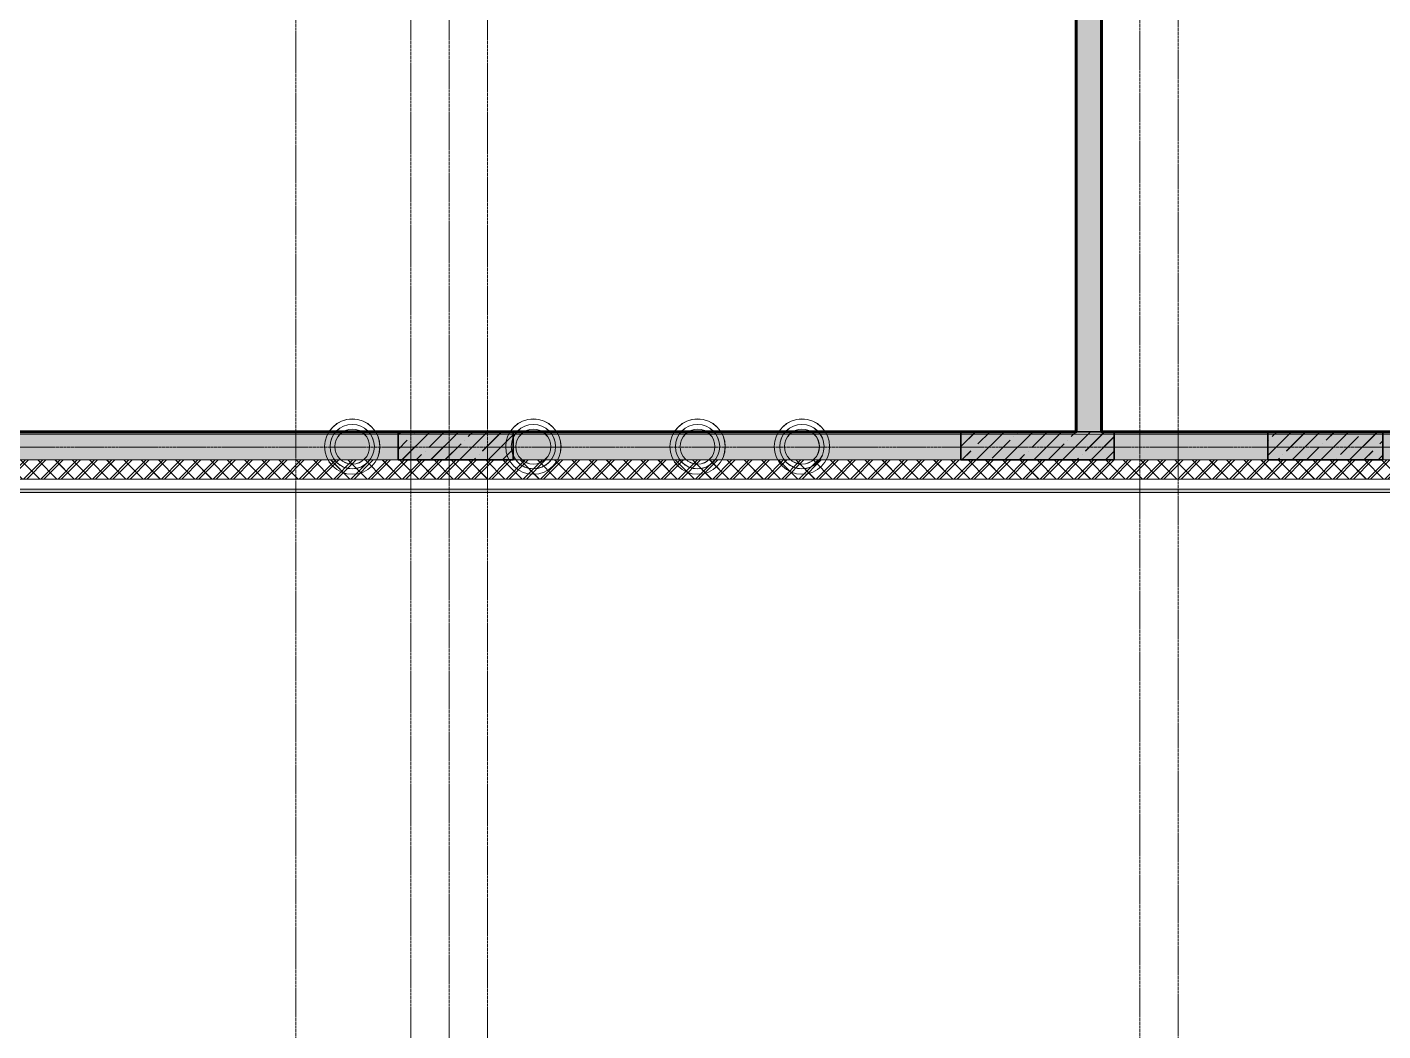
# Model space of a CAD drawing. Header units: millimetres. Extents: x 470010 to 1231400, y -134005 to 421770.
# Drawn here: x 682174 to 692774, y -84675 to -76829 of the extents above; entities that cross this region are included whole.
import ezdxf
from ezdxf.enums import TextEntityAlignment as Align

# ---------------------------------------------------------------- set-up
doc = ezdxf.new("R2010")
doc.units = ezdxf.units.MM
for name, pattern in [('CENTER2', [28.575, 19.05, -3.175, 3.175, -3.175]), ('DASHED', [19.05, 12.7, -6.35]), ('HIDDEN2', [4.7625, 3.175, -1.5875])]:
    doc.linetypes.add(name, pattern=pattern)
doc.layers.get('Defpoints').update_dxf_attribs({"color": 140})
for name, color, linetype, lineweight in [('0) шп потолок', 3, 'Continuous', 60), ('АР_Колонны', 70, 'Continuous', 30), ('АР_Стены ЖБ', 7, 'Continuous', 35), ('АР_Стены ПЕНОблок', 52, 'Continuous', 20), ('АР_Тонкая', 254, 'Continuous', 5), ('АР_Утеплитель', 31, 'Continuous', 0), ('АР_Штриховка', 8, 'Continuous', 0)]:
    doc.layers.add(name, color=color, linetype=linetype, lineweight=lineweight)
doc.layers.add('АР_Делит', color=120, linetype='Continuous', lineweight=0, plot=False)
doc.layers.add('РД_Оси_100', color=7, linetype='Continuous', lineweight=0, true_color=0x525252)
doc.styles.add('style1', font='ARIALN.TTF')

# ---------------------------------------------------------------- blocks, each defined once
blk = doc.blocks.new('СОШ_2200_АР_ОСИ_М100_28.05.24')
at = {"layer": 'АР_Делит', "color": 251, "linetype": 'DASHED', "true_color": 0x636466}
blk.add_lwpolyline([(114955, 135155), (114955, -355), (93595.036, -355), (93595.036, 13855), (94145, 13855), (94145, 68320), (66055, 68320), (66055, 13857.73), (83455, 13857.73), (83455, -355), (45245, -355), (45245, 13145), (44695, 13145), (44695, 26755), (45245, 26755), (45245, 68320), (20455, 68320), (20455, 26755), (27955, 26755), (27955, 13145), (-355, 13145), (-355, 100855)], dxfattribs=at)
at = {"layer": 'РД_Оси_100', "color": 251, "linetype": 'CENTER2', "true_color": 0x636466}
blk.add_line((-5954.958, 13500), (29555, 13500), dxfattribs=at)
for points in [[(11400, 139938.679), (11400, -6155)], [(12000.12, -6155), (12300, -5755), (12300, 139538.679), (12000, 139938.679)], [(12600, -6155), (12600, 139938.679)], [(13200, -6155), (12900, -5755), (12900, 139538.679), (13220.167, 139939.357)], [(17850, 139938.679), (18000, 139538.679), (18000, -6194.092)], [(18300, -6196.31), (18300, 139538.679), (18450, 139938.679)]]:
    blk.add_lwpolyline(points, dxfattribs=at)
blk = doc.blocks.new('A$C9108343f')
at = {"layer": 'АР_Штриховка', "linetype": 'Continuous', "lineweight": 0, "true_color": 0x000000}
h = blk.add_hatch(dxfattribs=at)
h.set_pattern_fill('AR-CONC', color=18, angle=45, style=0)
h.set_pattern_definition([(95, (-63444.08, -115658.25), (140.09465, 117.55338), [19.05, -209.55]), (40, (-63444.08, -115658.25), (-160.01845, 110.17673), [15.24, -167.64058]), (145.45144, (-63432.4, -115648.45), (-19.9238, 227.7301), [16.19, -178.09024]), (91.1842, (-63480, -115622.33), (221.41024, 161.9534), [28.575, -314.325]), (141.63556, (-63461.55, -115608.83), (-7.0866, 342.82676), [24.28502, -267.1356]), (36.18415, (-63480, -115622.33), (-7.0866, 342.82676), [22.85997, -251.45973]), (66, (-63453.06, -115613.35), (179.51998, 34.89515), [19.05, -209.55]), (11, (-63453.06, -115613.35), (-86.53993, 173.9412), [15.24, -167.64]), (116.45145, (-63438.1, -115610.44), (92.98005, 208.83634), [16.19, -178.08994]), (82.5, (-63444.08, -115658.25), (-57.60547, 61.973414), [0, -165.608, 0, -170.18, 0, -168.275]), (52.5, (-63444.08, -115658.25), (-23.589727, 118.087), [0, -97.028, 0, -161.798, 0, -64.135]), (12.5, (-63484.135, -115698.3), (99.927863, 91.826196), [0, -63.5, 0, -198.12, 0, -262.89]), (2.5, (-63502.1, -115716.26), (86.763904, 122.72239), [0, -82.55, 0, -131.572, 0, -186.69])])
h.paths.add_polyline_path([(24655, 20375), (24855, 20375), (24855, 27955), (24655, 27955)], flags=0)
h = blk.add_hatch(dxfattribs=at)
h.set_pattern_fill('AR-CONC', color=18, angle=-360, style=0)
h.set_pattern_definition([(50, (-63444.08, -115658.25), (182.18467, -15.93909), [19.05, -209.55]), (355, (-63444.08, -115658.25), (-35.24342, 191.05685), [15.24, -167.64058]), (100.45144, (-63428.9, -115659.58), (146.94125, 175.11775), [16.19, -178.09024]), (46.1842, (-63444.08, -115607.45), (271.07904, -42.04233), [28.575, -314.325]), (96.63556, (-63421.5, -115610.95), (237.40413, 247.42612), [24.28502, -267.1356]), (351.18415, (-63444.08, -115607.45), (237.40413, 247.42612), [22.85997, -251.45973]), (21, (-63418.68, -115620.15), (151.61439, -102.2652), [19.05, -209.55]), (326, (-63418.68, -115620.15), (61.80203, 184.18797), [15.24, -167.64]), (71.45145, (-63406.05, -115628.67), (213.41642, 81.92277), [16.19, -178.08994]), (37.5, (-63444.08, -115658.25), (3.088603, 84.55504), [0, -165.608, 0, -170.18, 0, -168.275]), (7.5, (-63444.08, -115658.25), (66.819663, 100.180575), [0, -97.028, 0, -161.798, 0, -64.135]), (327.5, (-63500.725, -115658.25), (135.590595, -5.728744), [0, -63.5, 0, -198.12, 0, -262.89]), (317.5, (-63526.13, -115658.25), (148.12918, 25.42649), [0, -82.55, 0, -131.572, 0, -186.69])])
h.paths.add_polyline_path([(33955, 20155), (33955, 20355), (15055, 20355), (15055, 20155)], flags=0)
h = blk.add_hatch(dxfattribs=at)
h.set_pattern_fill('ANSI37', color=18, scale=30, angle=-360, style=0)
h.set_pattern_definition([(45, (-63444.08, -115658.25), (-67.35192, 67.35192), []), (135, (-63444.08, -115658.25), (-67.35192, -67.35192), [])])
h.paths.add_polyline_path([(33955, 20005), (33955, 20155), (15055, 20155), (15055, 20005)], flags=0)
h = blk.add_hatch(dxfattribs=at)
h.set_pattern_fill('_U', color=18, angle=-360, style=0, pattern_type=0)
h.set_pattern_definition([(360, (-63444.0831, -115658.2497), (0, 1), [])])
h.paths.add_polyline_path([(33955, 19900), (33955, 19925), (15055, 19925), (15055, 19900)], flags=0)
at = {"layer": '0) шп потолок'}
for points in [[(34215, 27955), (24855, 27955), (24855, 20375), (33955, 20375)], [(24657, 26925), (24657, 20375), (15055, 20375), (15055, 27725)]]:
    blk.add_lwpolyline(points, dxfattribs=at)
at = {"layer": 'АР_Делит', "color": 18, "true_color": 0x000000}
for centre, radius in [((18997, 20258), 216), ((20413, 20258), 216), ((21697, 20258), 216), ((22513, 20258), 216), ((18997, 20258), 173), ((18997, 20258), 136), ((20413, 20258), 173), ((20413, 20258), 136), ((21697, 20258), 173), ((21697, 20258), 136), ((22513, 20258), 173), ((22513, 20258), 136)]:
    blk.add_circle(centre, radius, dxfattribs=at)
at = {"layer": 'АР_Колонны', "color": 18, "linetype": 'HIDDEN2', "lineweight": 25, "true_color": 0x000000}
for p, q in [((19355, 20375), (20255, 20375)), ((19355, 20155), (19355, 20375)), ((20255, 20375), (20255, 20155)), ((23755, 20375), (24955, 20375)), ((23755, 20155), (23755, 20375)), ((24955, 20375), (24955, 20155)), ((26155, 20375), (27055, 20375)), ((26155, 20155), (26155, 20375)), ((27055, 20375), (27055, 20155)), ((20255, 20155), (19355, 20155)), ((24955, 20155), (23755, 20155)), ((27055, 20155), (26155, 20155))]:
    blk.add_line(p, q, dxfattribs=at)
at = {"layer": 'АР_Колонны', "color": 18, "linetype": 'Continuous', "lineweight": 15, "true_color": 0x000000}
for p, q in [((19355, 20375), (19355, 20155)), ((20255, 20375), (19355, 20375)), ((20255, 20375), (19355, 20375)), ((19355, 20375), (19355, 20155)), ((20255, 20155), (20255, 20375)), ((20255, 20155), (20255, 20375)), ((23755, 20375), (23755, 20155)), ((24955, 20375), (23755, 20375)), ((24955, 20375), (23755, 20375)), ((23755, 20375), (23755, 20155)), ((24955, 20155), (24955, 20375)), ((24955, 20155), (24955, 20375)), ((26155, 20375), (26155, 20155)), ((27055, 20375), (26155, 20375)), ((27055, 20375), (26155, 20375)), ((26155, 20375), (26155, 20155)), ((27055, 20155), (27055, 20375)), ((27055, 20155), (27055, 20375)), ((19355, 20155), (20255, 20155)), ((19355, 20155), (20255, 20155)), ((23755, 20155), (24955, 20155)), ((23755, 20155), (24955, 20155)), ((26155, 20155), (27055, 20155)), ((26155, 20155), (27055, 20155))]:
    blk.add_line(p, q, dxfattribs=at)
at = {"layer": 'АР_Стены ЖБ', "color": 18, "linetype": 'Continuous', "lineweight": 30, "true_color": 0x000000}
for p, q in [((20255, 20375), (19355, 20375)), ((19355, 20375), (19355, 20155)), ((20255, 20155), (20255, 20375)), ((24955, 20375), (23755, 20375)), ((23755, 20375), (23755, 20155)), ((24955, 20155), (24955, 20375)), ((27055, 20375), (26155, 20375)), ((26155, 20375), (26155, 20155)), ((27055, 20155), (27055, 20375)), ((19355, 20155), (20255, 20155)), ((23755, 20155), (24955, 20155)), ((26155, 20155), (27055, 20155))]:
    blk.add_line(p, q, dxfattribs=at)
at = {"layer": 'АР_Стены ПЕНОблок', "color": 18, "linetype": 'Continuous', "lineweight": 20, "true_color": 0x000000}
for p, q in [((24655, 27955), (24655, 20375)), ((24855, 20375), (24855, 27955)), ((33955, 20355), (15055, 20355)), ((24655, 20375), (24855, 20375)), ((15055, 20155), (33955, 20155))]:
    blk.add_line(p, q, dxfattribs=at)
at = {"layer": 'АР_Тонкая', "color": 18, "linetype": 'Continuous', "lineweight": 5, "true_color": 0x000000}
for p, q in [((33955, 20005), (15055, 20005)), ((15055, 19925), (33955, 19925)), ((33955, 19925), (15055, 19925)), ((15055, 19900), (33955, 19900))]:
    blk.add_line(p, q, dxfattribs=at)
at = {"layer": 'АР_Утеплитель', "color": 18, "linetype": 'Continuous', "lineweight": 0, "true_color": 0x000000}
for p, q in [((33955, 20155), (15055, 20155)), ((15055, 20005), (33955, 20005))]:
    blk.add_line(p, q, dxfattribs=at)
at = {"layer": 'АР_Штриховка', "color": 18, "linetype": 'Continuous', "lineweight": 5, "true_color": 0x000000}
for p, q in [((19355, 20349), (19381, 20375)), ((19386, 20155), (19606, 20375)), ((19483, 20365), (19493, 20375)), ((19595, 20252), (19718, 20375)), ((19610, 20155), (19830, 20375)), ((19835, 20155), (20055, 20375)), ((19904, 20337), (19942, 20375)), ((20016, 20224), (20156, 20365)), ((23755, 20259), (23871, 20375)), ((23876, 20155), (24096, 20375)), ((23889, 20280), (23984, 20375)), ((24100, 20155), (24320, 20375)), ((24198, 20365), (24208, 20375)), ((24310, 20252), (24433, 20375)), ((24325, 20155), (24545, 20375)), ((24549, 20155), (24769, 20375)), ((24619, 20337), (24657, 20375)), ((24731, 20224), (24871, 20365)), ((26155, 20189), (26341, 20375)), ((26190, 20337), (26229, 20375)), ((26302, 20224), (26443, 20365)), ((26345, 20155), (26565, 20375)), ((26570, 20155), (26790, 20375)), ((26611, 20308), (26678, 20375)), ((26794, 20155), (27014, 20375)), ((26892, 20365), (26892, 20365)), ((19355, 20237), (19427, 20308)), ((19455, 20337), (19455, 20337)), ((19722, 20155), (19848, 20280)), ((19876, 20308), (19876, 20308)), ((20059, 20155), (20255, 20351)), ((23861, 20252), (23861, 20252)), ((24001, 20168), (24141, 20308)), ((24170, 20337), (24170, 20337)), ((24437, 20155), (24562, 20280)), ((24590, 20308), (24590, 20308)), ((24774, 20155), (24955, 20336)), ((26162, 20308), (26162, 20308)), ((26458, 20155), (26555, 20252)), ((26583, 20280), (26583, 20280)), ((26723, 20196), (26864, 20337)), ((27004, 20252), (27004, 20252)), ((27032, 20280), (27055, 20303)), ((19498, 20155), (19539, 20196)), ((19567, 20224), (19567, 20224)), ((19947, 20155), (19960, 20168)), ((19988, 20196), (19988, 20196)), ((20171, 20155), (20255, 20239)), ((23764, 20155), (23833, 20224)), ((24213, 20155), (24254, 20196)), ((24282, 20224), (24282, 20224)), ((24662, 20155), (24675, 20168)), ((24703, 20196), (24703, 20196)), ((24886, 20155), (24955, 20224)), ((26233, 20155), (26246, 20168)), ((26274, 20196), (26274, 20196)), ((26695, 20168), (26695, 20168)), ((26907, 20155), (26976, 20224)), ((27019, 20155), (27055, 20191))]:
    blk.add_line(p, q, dxfattribs=at)
at = {"layer": 'РД_Оси_100'}
blk.add_blockref('СОШ_2200_АР_ОСИ_М100_28.05.24', (7155, 6755), dxfattribs=at)
at = {"layer": 'Defpoints', "color": 18, "true_color": 0x000000, "style": 'style1'}
for p in [(143949, 316089), (143975, 281640), (143890, 273245), (143840, 264277), (143968, 254892), (12252, 104178), (12383, 96023)]:
    blk.add_attdef('АР-ПОМЕЩЕНИЕ:НАИМЕНОВАНИЕ', text='', height=100, dxfattribs=at).set_placement(p, align=Align.MIDDLE)
at = {"layer": 'Defpoints', "color": 18, "true_color": 0x000000, "style": 'style1', "flags": 8}
for p in [(143951, 279099), (143848, 269251), (143875, 260094), (144050, 250825), (163419, 238153), (155897, 237966), (183037, 237966), (143343, 237876)]:
    blk.add_attdef('АР-ПОМЕЩЕНИЕ:НАИМЕНОВАНИЕ', text='', height=100, dxfattribs=at).set_placement(p, align=Align.MIDDLE)

msp = doc.modelspace()

# ---------------------------------------------------------------- hatches: boundary and pattern name
at = {"layer": 'АР_Штриховка', "linetype": 'Continuous', "lineweight": 0, "true_color": 0x000000}
h = msp.add_hatch(dxfattribs=at)
h.set_pattern_fill('AR-CONC', color=18, angle=45, style=0)
h.set_pattern_definition([(95, (602274.53, -216024.49), (140.09465, 117.55338), [19.05, -209.55]), (40, (602274.53, -216024.5), (-160.01845, 110.17673), [15.24, -167.64058]), (145.45144, (602286.2, -216014.7), (-19.9238, 227.7301), [16.19, -178.09024]), (91.1842, (602238.6, -215988.57), (221.41024, 161.9534), [28.575, -314.325]), (141.63556, (602257.06, -215975.07), (-7.0866, 342.82676), [24.28502, -267.1356]), (36.18415, (602238.6, -215988.57), (-7.0866, 342.82676), [22.85997, -251.45973]), (66, (602265.55, -215979.59), (179.51998, 34.89515), [19.05, -209.55]), (11, (602265.55, -215979.59), (-86.53993, 173.9412), [15.24, -167.64]), (116.45145, (602280.51, -215976.68), (92.98005, 208.83634), [16.19, -178.08994]), (82.5, (602274.53, -216024.49), (-57.60547, 61.973414), [0, -165.608, 0, -170.18, 0, -168.275]), (52.5, (602274.53, -216024.49), (-23.589727, 118.087), [0, -97.028, 0, -161.798, 0, -64.135]), (12.5, (602234.48, -216064.544), (99.927863, 91.826196), [0, -63.5, 0, -198.12, 0, -262.89]), (2.5, (602216.52, -216082.5), (86.763904, 122.72239), [0, -82.55, 0, -131.572, 0, -186.69])])
h.paths.add_polyline_path([(690373.57, -79991.242), (690573.57, -79991.242), (690573.57, -72411.242), (690373.57, -72411.242)], flags=0)
h = msp.add_hatch(dxfattribs=at)
h.set_pattern_fill('AR-CONC', color=18, angle=-360, style=0)
h.set_pattern_definition([(50, (602274.53, -216024.49), (182.18467, -15.93909), [19.05, -209.55]), (355, (602274.53, -216024.5), (-35.24342, 191.05685), [15.24, -167.64058]), (100.45144, (602289.71, -216025.82), (146.94125, 175.11775), [16.19, -178.09024]), (46.1842, (602274.53, -215973.7), (271.07904, -42.04233), [28.575, -314.325]), (96.63556, (602297.12, -215977.2), (237.40413, 247.42612), [24.28502, -267.1356]), (351.18415, (602274.53, -215973.7), (237.40413, 247.42612), [22.85997, -251.45973]), (21, (602299.93, -215986.39), (151.61439, -102.2652), [19.05, -209.55]), (326, (602299.93, -215986.4), (61.80203, 184.18797), [15.24, -167.64]), (71.45145, (602312.56, -215994.91), (213.41642, 81.92277), [16.19, -178.08994]), (37.5, (602274.53, -216024.49), (3.088603, 84.55504), [0, -165.608, 0, -170.18, 0, -168.275]), (7.5, (602274.53, -216024.49), (66.819663, 100.180575), [0, -97.028, 0, -161.798, 0, -64.135]), (327.5, (602217.89, -216024.49), (135.590595, -5.728744), [0, -63.5, 0, -198.12, 0, -262.89]), (317.5, (602192.49, -216024.49), (148.12918, 25.42649), [0, -82.55, 0, -131.572, 0, -186.69])])
h.paths.add_polyline_path([(699673.57, -80211.242), (699673.57, -80011.242), (680773.57, -80011.242), (680773.57, -80211.242)], flags=0)
h = msp.add_hatch(dxfattribs=at)
h.set_pattern_fill('ANSI37', color=18, scale=30, angle=-360, style=0)
h.set_pattern_definition([(45, (602274.53, -216024.49), (-67.35192, 67.35192), []), (135, (602274.53, -216024.49), (-67.35192, -67.35192), [])])
h.paths.add_polyline_path([(699673.57, -80361.242), (699673.57, -80211.242), (680773.57, -80211.242), (680773.57, -80361.242)], flags=0)
h = msp.add_hatch(dxfattribs=at)
h.set_pattern_fill('_U', color=18, angle=-360, style=0, pattern_type=0)
h.set_pattern_definition([(360, (602274.5291, -216024.4918), (0, 1), [])])
h.paths.add_polyline_path([(699673.57, -80466.242), (699673.57, -80441.242), (680773.57, -80441.242), (680773.57, -80466.242)], flags=0)

# ---------------------------------------------------------------- linework, layer by layer
at = {"layer": '0) шп потолок'}
for points in [[(699933.57, -72411.242), (690573.57, -72411.242), (690573.57, -79991.242), (699673.57, -79991.242)], [(690375.662, -73441.242), (690375.662, -79991.242), (680773.57, -79991.242), (680773.57, -72641.242)]]:
    msp.add_lwpolyline(points, dxfattribs=at)
at = {"layer": 'АР_Делит', "color": 18, "true_color": 0x000000}
for centre, radius in [((684715.49, -80107.855), 216.336), ((686131.648, -80107.855), 216.336), ((687415.49, -80107.855), 216.336), ((688231.649, -80107.855), 216.336), ((684715.49, -80107.855), 173.036), ((684715.49, -80107.855), 136.212), ((686131.648, -80107.855), 173.036), ((686131.648, -80107.855), 136.212), ((687415.49, -80107.855), 173.036), ((687415.49, -80107.855), 136.212), ((688231.649, -80107.855), 173.036), ((688231.649, -80107.855), 136.212)]:
    msp.add_circle(centre, radius, dxfattribs=at)
at = {"layer": 'АР_Колонны', "color": 18, "linetype": 'HIDDEN2', "lineweight": 25, "true_color": 0x000000}
for p, q in [((685073.57, -79991.242), (685973.57, -79991.242)), ((685073.57, -80211.242), (685073.57, -79991.242)), ((685973.57, -79991.242), (685973.57, -80211.242)), ((689473.57, -79991.242), (690673.57, -79991.242)), ((689473.57, -80211.242), (689473.57, -79991.242)), ((690673.57, -79991.242), (690673.57, -80211.242)), ((691873.57, -79991.242), (692773.57, -79991.242)), ((691873.57, -80211.242), (691873.57, -79991.242)), ((692773.57, -79991.242), (692773.57, -80211.242)), ((685973.57, -80211.242), (685073.57, -80211.242)), ((690673.57, -80211.242), (689473.57, -80211.242)), ((692773.57, -80211.242), (691873.57, -80211.242))]:
    msp.add_line(p, q, dxfattribs=at)
at = {"layer": 'АР_Колонны', "color": 18, "linetype": 'Continuous', "lineweight": 15, "true_color": 0x000000}
for p, q in [((685073.57, -79991.242), (685073.57, -80211.242)), ((685973.57, -79991.242), (685073.57, -79991.242)), ((685973.57, -79991.242), (685073.57, -79991.242)), ((685073.57, -79991.242), (685073.57, -80211.242)), ((685973.57, -80211.242), (685973.57, -79991.242)), ((685973.57, -80211.242), (685973.57, -79991.242)), ((689473.57, -79991.242), (689473.57, -80211.242)), ((690673.57, -79991.242), (689473.57, -79991.242)), ((690673.57, -79991.242), (689473.57, -79991.242)), ((689473.57, -79991.242), (689473.57, -80211.242)), ((690673.57, -80211.242), (690673.57, -79991.242)), ((690673.57, -80211.242), (690673.57, -79991.242)), ((691873.57, -79991.242), (691873.57, -80211.242)), ((692773.57, -79991.242), (691873.57, -79991.242)), ((692773.57, -79991.242), (691873.57, -79991.242)), ((691873.57, -79991.242), (691873.57, -80211.242)), ((692773.57, -80211.242), (692773.57, -79991.242)), ((692773.57, -80211.242), (692773.57, -79991.242)), ((685073.57, -80211.242), (685973.57, -80211.242)), ((685073.57, -80211.242), (685973.57, -80211.242)), ((689473.57, -80211.242), (690673.57, -80211.242)), ((689473.57, -80211.242), (690673.57, -80211.242)), ((691873.57, -80211.242), (692773.57, -80211.242)), ((691873.57, -80211.242), (692773.57, -80211.242))]:
    msp.add_line(p, q, dxfattribs=at)
at = {"layer": 'АР_Стены ЖБ', "color": 18, "linetype": 'Continuous', "lineweight": 30, "true_color": 0x000000}
for p, q in [((685973.57, -79991.242), (685073.57, -79991.242)), ((685073.57, -79991.242), (685073.57, -80211.242)), ((685973.57, -80211.242), (685973.57, -79991.242)), ((690673.57, -79991.242), (689473.57, -79991.242)), ((689473.57, -79991.242), (689473.57, -80211.242)), ((690673.57, -80211.242), (690673.57, -79991.242)), ((692773.57, -79991.242), (691873.57, -79991.242)), ((691873.57, -79991.242), (691873.57, -80211.242)), ((692773.57, -80211.242), (692773.57, -79991.242)), ((685073.57, -80211.242), (685973.57, -80211.242)), ((689473.57, -80211.242), (690673.57, -80211.242)), ((691873.57, -80211.242), (692773.57, -80211.242))]:
    msp.add_line(p, q, dxfattribs=at)
at = {"layer": 'АР_Стены ПЕНОблок', "color": 18, "linetype": 'Continuous', "lineweight": 20, "true_color": 0x000000}
for p, q in [((690373.57, -72411.242), (690373.57, -79991.242)), ((690573.57, -79991.242), (690573.57, -72411.242)), ((699673.57, -80011.242), (680773.57, -80011.242)), ((690373.57, -79991.242), (690573.57, -79991.242)), ((680773.57, -80211.242), (699673.57, -80211.242))]:
    msp.add_line(p, q, dxfattribs=at)
at = {"layer": 'АР_Тонкая', "color": 18, "linetype": 'Continuous', "lineweight": 5, "true_color": 0x000000}
for p, q in [((699673.57, -80361.242), (680773.57, -80361.242)), ((680773.57, -80441.242), (699673.57, -80441.242)), ((699673.57, -80441.242), (680773.57, -80441.242)), ((680773.57, -80466.242), (699673.57, -80466.242))]:
    msp.add_line(p, q, dxfattribs=at)
at = {"layer": 'АР_Утеплитель', "color": 18, "linetype": 'Continuous', "lineweight": 0, "true_color": 0x000000}
for p, q in [((699673.57, -80211.242), (680773.57, -80211.242)), ((680773.57, -80361.242), (699673.57, -80361.242))]:
    msp.add_line(p, q, dxfattribs=at)
at = {"layer": 'АР_Штриховка', "color": 18, "linetype": 'Continuous', "lineweight": 5, "true_color": 0x000000}
for p, q in [((685073.57, -80017.434), (685099.761, -79991.242)), ((685104.268, -80211.242), (685324.268, -79991.242)), ((685201.582, -80001.675), (685212.015, -79991.242)), ((685313.835, -80113.928), (685436.521, -79991.242)), ((685328.774, -80211.242), (685548.774, -79991.242)), ((685553.28, -80211.242), (685773.28, -79991.242)), ((685622.531, -80029.738), (685661.027, -79991.242)), ((685734.784, -80141.991), (685875.101, -80001.675)), ((685777.787, -80211.242), (685973.57, -80015.459)), ((689473.57, -80107.562), (689589.889, -79991.242)), ((689594.396, -80211.242), (689814.396, -79991.242)), ((689607.52, -80085.865), (689702.143, -79991.242)), ((689818.902, -80211.242), (690038.902, -79991.242)), ((689916.216, -80001.675), (689926.649, -79991.242)), ((690028.469, -80113.928), (690151.155, -79991.242)), ((690043.409, -80211.242), (690263.409, -79991.242)), ((690267.915, -80211.242), (690487.915, -79991.242)), ((690337.166, -80029.738), (690375.662, -79991.242)), ((690449.419, -80141.991), (690589.735, -80001.675)), ((691873.57, -80177.132), (692059.46, -79991.242)), ((691908.711, -80029.738), (691947.207, -79991.242)), ((692020.964, -80141.991), (692161.28, -80001.675)), ((692063.966, -80211.242), (692283.966, -79991.242)), ((692288.473, -80211.242), (692508.473, -79991.242)), ((692329.66, -80057.801), (692396.219, -79991.242)), ((692441.913, -80170.055), (692582.23, -80029.738)), ((692512.979, -80211.242), (692732.979, -79991.242)), ((685073.57, -80129.687), (685145.455, -80057.801)), ((685441.027, -80211.242), (685566.405, -80085.865)), ((685890.04, -80211.242), (685973.57, -80127.712)), ((689719.773, -80198.118), (689860.09, -80057.801)), ((690155.662, -80211.242), (690281.039, -80085.865)), ((690492.421, -80211.242), (690673.57, -80030.094)), ((692176.219, -80211.242), (692273.533, -80113.928)), ((692750.61, -80085.865), (692773.57, -80062.904)), ((685216.521, -80211.242), (685257.708, -80170.055)), ((685665.534, -80211.242), (685678.658, -80198.118)), ((689482.143, -80211.242), (689551.393, -80141.991)), ((689931.155, -80211.242), (689972.343, -80170.055)), ((690380.168, -80211.242), (690393.292, -80198.118)), ((690604.675, -80211.242), (690673.57, -80142.347)), ((691951.713, -80211.242), (691964.837, -80198.118)), ((692625.232, -80211.242), (692694.483, -80141.991)), ((692737.485, -80211.242), (692773.57, -80175.158))]:
    msp.add_line(p, q, dxfattribs=at)

# ---------------------------------------------------------------- block references
msp.add_blockref('A$C9108343f', (665718.612, -100366.242))
at = {"layer": 'РД_Оси_100'}
msp.add_blockref('СОШ_2200_АР_ОСИ_М100_28.05.24', (672873.57, -93611.242), dxfattribs=at)

doc.saveas('drawing.dxf')
